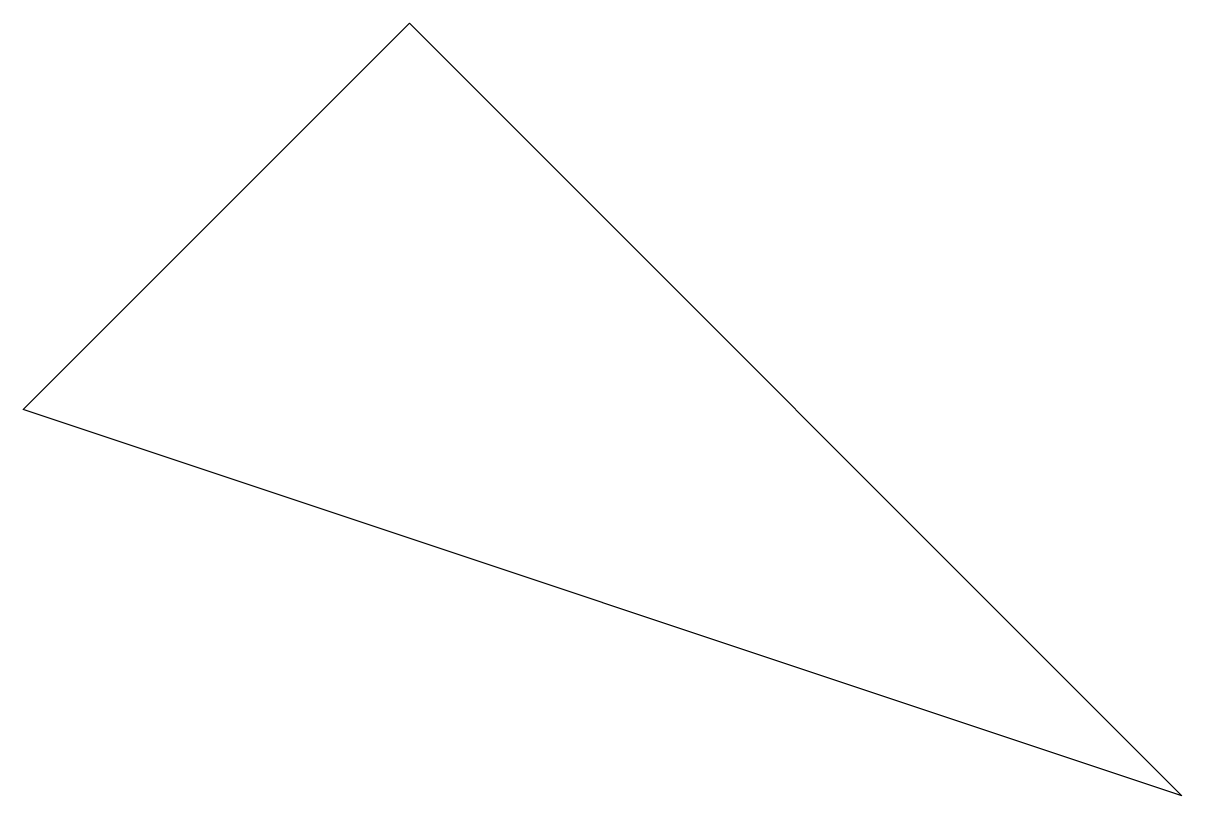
# Model space of a CAD drawing. Header units: millimetres. Extents: x 0 to 3, y -1 to 1.
import ezdxf

# ---------------------------------------------------------------- set-up
doc = ezdxf.new("R2010")
doc.units = ezdxf.units.MM

msp = doc.modelspace()

# ---------------------------------------------------------------- linework, layer by layer
msp.add_3dface([(0, 0), (1, 1, 1), (3, -1, -1)])

doc.saveas('drawing.dxf')
